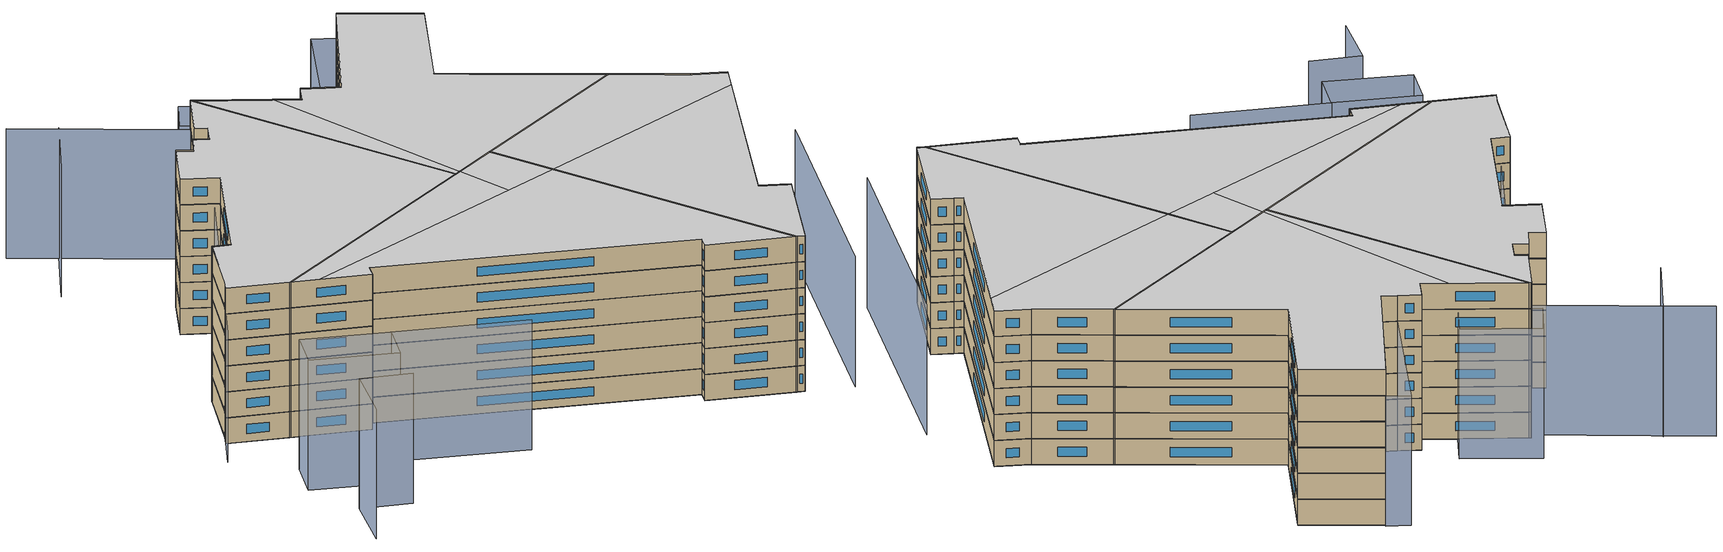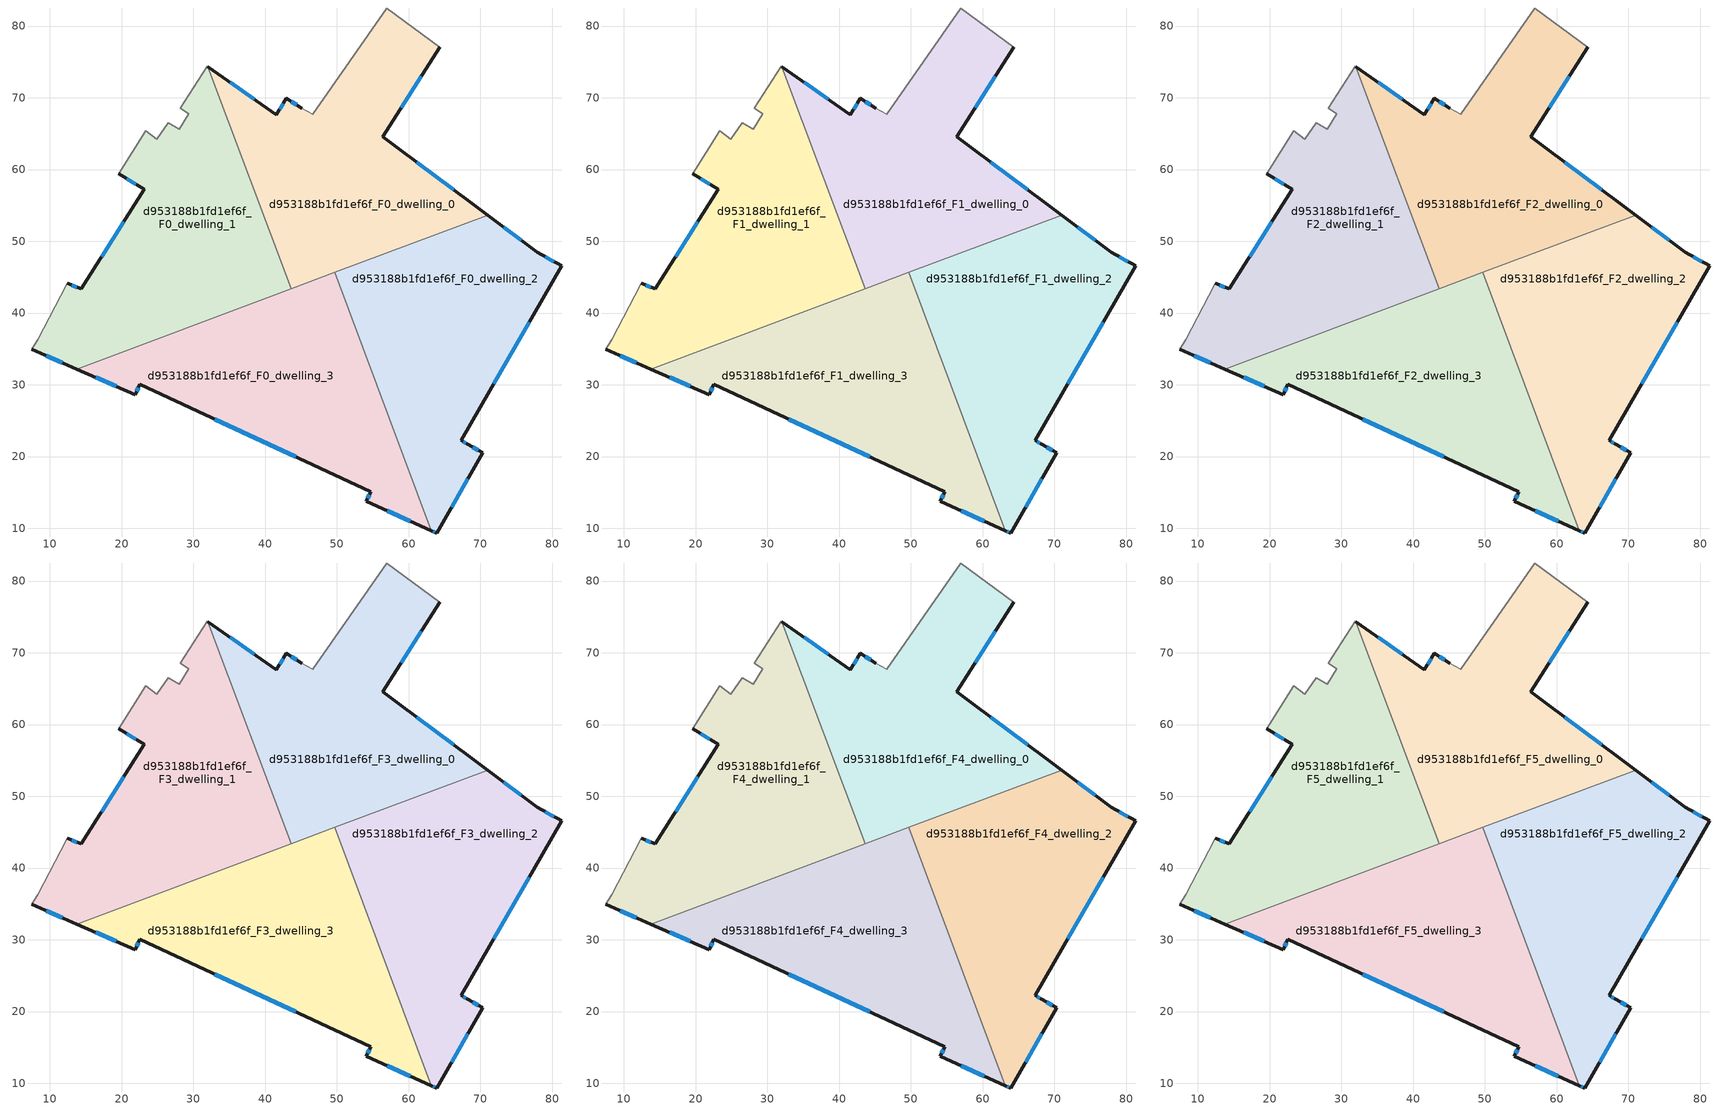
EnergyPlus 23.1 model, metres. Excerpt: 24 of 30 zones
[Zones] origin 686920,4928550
d953188b1fd1ef6f_F0_dwelling_0
 floor ground (EU_floor_Construction): 71.02,53.65 56.42,64.57 64.36,77.07 56.97,82.51 46.65,67.71 45.15,68.57 42.97,69.92 41.56,67.66 32.03,74.32 43.62,43.38 z0
 wall outside (EU_wall_Construction): 64.36,77.07 56.42,64.57 71.02,53.65 / 32.03,74.32 41.56,67.66 42.97,69.92 45.15,68.57 z0:3
 wall adiabatic (EU_wall_Construction): 45.15,68.57 46.65,67.71 56.97,82.51 64.36,77.07 z0:3
 wall to d953188b1fd1ef6f_F0_dwelling_1 (EU_wall_Construction): 43.62,43.38 32.03,74.32 z0:3
 wall to d953188b1fd1ef6f_F0_dwelling_2 (EU_wall_Construction): 71.02,53.65 49.69,45.66 z0:3
 wall to d953188b1fd1ef6f_F0_dwelling_3 (EU_wall_Construction): 49.69,45.66 43.62,43.38 z0:3
 window (EU_Window_Construction): 43.68,69.48 44.44,69.01 / 61.79,73.02 58.99,68.62 / 61.15,61.03 66.29,57.19 / 35.12,72.16 38.47,69.82 / 42.02,68.39 42.52,69.19 z0.97:2.03
d953188b1fd1ef6f_F0_dwelling_1
 floor ground (EU_floor_Construction): 43.62,43.38 32.03,74.32 31.95,74.38 28.15,68.56 29.36,67.75 28.02,65.6 26.54,66.54 24.92,64.25 23.39,65.38 19.61,59.39 23.16,57.23 14.41,43.36 12.44,44.16 12.37,44.04 8.32,36.27 7.47,34.96 13.76,32.2 z0
 wall outside (EU_wall_Construction): 13.76,32.2 7.47,34.96 / 12.44,44.16 14.41,43.36 23.16,57.23 19.61,59.39 z0:3
 wall adiabatic (EU_wall_Construction): 19.61,59.39 23.39,65.38 24.92,64.25 26.54,66.54 28.02,65.6 29.36,67.75 28.15,68.56 31.95,74.38 32.03,74.32 / 7.47,34.96 8.32,36.27 12.37,44.04 12.44,44.16 z0:3
 wall to d953188b1fd1ef6f_F0_dwelling_3 (EU_wall_Construction): 43.62,43.38 13.76,32.2 z0:3
 window (EU_Window_Construction): 11.72,33.09 9.51,34.06 / 13.07,43.9 13.77,43.62 / 17.24,47.86 20.32,52.73 / 22.01,57.93 20.76,58.69 z0.97:2.03
d953188b1fd1ef6f_F0_dwelling_2
 floor ground (EU_floor_Construction): 70.35,20.51 68.28,21.7 67.32,22.25 81.36,46.57 77.94,48.47 71.02,53.65 49.69,45.66 63.16,9.69 63.92,9.35 z0
 wall outside (EU_wall_Construction): 71.02,53.65 77.94,48.47 81.36,46.57 67.32,22.25 68.28,21.7 70.35,20.51 63.92,9.35 63.16,9.69 z0:3
 wall to d953188b1fd1ef6f_F0_dwelling_3 (EU_wall_Construction): 63.16,9.69 49.69,45.66 z0:3
 window (EU_Window_Construction): 67.63,22.07 67.97,21.88 / 68.95,21.31 69.68,20.9 / 68.27,16.89 66.01,12.97 / 63.68,9.46 63.41,9.58 / 73.26,51.97 75.7,50.15 / 79.05,47.85 80.26,47.18 / 76.81,38.69 71.88,30.13 z0.97:2.03
d953188b1fd1ef6f_F0_dwelling_3
 floor ground (EU_floor_Construction): 63.16,9.69 49.69,45.66 13.76,32.2 21.9,28.62 22.54,30.06 54.72,15.12 54.08,13.75 z0
 wall outside (EU_wall_Construction): 63.16,9.69 54.08,13.75 54.72,15.12 22.54,30.06 21.9,28.62 13.76,32.2 z0:3
 window (EU_Window_Construction): 44.29,19.96 32.97,25.22 / 22.33,29.59 22.1,29.09 / 19.26,29.78 16.39,31.04 / 60.22,11.01 57.03,12.43 / 54.29,14.19 54.52,14.68 z0.97:2.03
d953188b1fd1ef6f_F1_dwelling_0
 floor to d953188b1fd1ef6f_F0_dwelling_0 (EU_floor_Construction): 71.02,53.65 56.42,64.57 64.36,77.07 56.97,82.51 46.65,67.71 45.15,68.57 42.97,69.92 41.56,67.66 32.03,74.32 43.62,43.38 z3
 wall outside (EU_wall_Construction): 64.36,77.07 56.42,64.57 71.02,53.65 / 32.03,74.32 41.56,67.66 42.97,69.92 45.15,68.57 z3:6
 wall adiabatic (EU_wall_Construction): 45.15,68.57 46.65,67.71 56.97,82.51 64.36,77.07 z3:6
 wall to d953188b1fd1ef6f_F1_dwelling_1 (EU_wall_Construction): 43.62,43.38 32.03,74.32 z3:6
 wall to d953188b1fd1ef6f_F1_dwelling_2 (EU_wall_Construction): 71.02,53.65 49.69,45.66 z3:6
 wall to d953188b1fd1ef6f_F1_dwelling_3 (EU_wall_Construction): 49.69,45.66 43.62,43.38 z3:6
 window (EU_Window_Construction): 43.68,69.48 44.44,69.01 / 61.79,73.02 58.99,68.62 / 61.15,61.03 66.29,57.19 / 35.12,72.16 38.47,69.82 / 42.02,68.39 42.52,69.19 z3.97:5.03
d953188b1fd1ef6f_F1_dwelling_1
 floor to d953188b1fd1ef6f_F0_dwelling_1 (EU_floor_Construction): 43.62,43.38 32.03,74.32 31.95,74.38 28.15,68.56 29.36,67.75 28.02,65.6 26.54,66.54 24.92,64.25 23.39,65.38 19.61,59.39 23.16,57.23 14.41,43.36 12.44,44.16 12.37,44.04 8.32,36.27 7.47,34.96 13.76,32.2 z3
 wall outside (EU_wall_Construction): 13.76,32.2 7.47,34.96 / 12.44,44.16 14.41,43.36 23.16,57.23 19.61,59.39 z3:6
 wall adiabatic (EU_wall_Construction): 19.61,59.39 23.39,65.38 24.92,64.25 26.54,66.54 28.02,65.6 29.36,67.75 28.15,68.56 31.95,74.38 32.03,74.32 / 7.47,34.96 8.32,36.27 12.37,44.04 12.44,44.16 z3:6
 wall to d953188b1fd1ef6f_F1_dwelling_3 (EU_wall_Construction): 43.62,43.38 13.76,32.2 z3:6
 window (EU_Window_Construction): 11.72,33.09 9.51,34.06 / 13.07,43.9 13.77,43.62 / 17.24,47.86 20.32,52.73 / 22.01,57.93 20.76,58.69 z3.97:5.03
d953188b1fd1ef6f_F1_dwelling_2
 floor to d953188b1fd1ef6f_F0_dwelling_2 (EU_floor_Construction): 70.35,20.51 68.28,21.7 67.32,22.25 81.36,46.57 77.94,48.47 71.02,53.65 49.69,45.66 63.16,9.69 63.92,9.35 z3
 wall outside (EU_wall_Construction): 71.02,53.65 77.94,48.47 81.36,46.57 67.32,22.25 68.28,21.7 70.35,20.51 63.92,9.35 63.16,9.69 z3:6
 wall to d953188b1fd1ef6f_F1_dwelling_3 (EU_wall_Construction): 63.16,9.69 49.69,45.66 z3:6
 window (EU_Window_Construction): 67.63,22.07 67.97,21.88 / 68.95,21.31 69.68,20.9 / 68.27,16.89 66.01,12.97 / 63.68,9.46 63.41,9.58 / 73.26,51.97 75.7,50.15 / 79.05,47.85 80.26,47.18 / 76.81,38.69 71.88,30.13 z3.97:5.03
d953188b1fd1ef6f_F1_dwelling_3
 floor to d953188b1fd1ef6f_F0_dwelling_3 (EU_floor_Construction): 63.16,9.69 49.69,45.66 13.76,32.2 21.9,28.62 22.54,30.06 54.72,15.12 54.08,13.75 z3
 wall outside (EU_wall_Construction): 63.16,9.69 54.08,13.75 54.72,15.12 22.54,30.06 21.9,28.62 13.76,32.2 z3:6
 window (EU_Window_Construction): 44.29,19.96 32.97,25.22 / 22.33,29.59 22.1,29.09 / 19.26,29.78 16.39,31.04 / 60.22,11.01 57.03,12.43 / 54.29,14.19 54.52,14.68 z3.97:5.03
d953188b1fd1ef6f_F2_dwelling_0
 floor to d953188b1fd1ef6f_F1_dwelling_0 (EU_floor_Construction): 71.02,53.65 56.42,64.57 64.36,77.07 56.97,82.51 46.65,67.71 45.15,68.57 42.97,69.92 41.56,67.66 32.03,74.32 43.62,43.38 z6
 wall outside (EU_wall_Construction): 64.36,77.07 56.42,64.57 71.02,53.65 / 32.03,74.32 41.56,67.66 42.97,69.92 45.15,68.57 z6:9
 wall adiabatic (EU_wall_Construction): 45.15,68.57 46.65,67.71 56.97,82.51 64.36,77.07 z6:9
 wall to d953188b1fd1ef6f_F2_dwelling_1 (EU_wall_Construction): 43.62,43.38 32.03,74.32 z6:9
 wall to d953188b1fd1ef6f_F2_dwelling_2 (EU_wall_Construction): 71.02,53.65 49.69,45.66 z6:9
 wall to d953188b1fd1ef6f_F2_dwelling_3 (EU_wall_Construction): 49.69,45.66 43.62,43.38 z6:9
 window (EU_Window_Construction): 43.68,69.48 44.44,69.01 / 61.79,73.02 58.99,68.62 / 61.15,61.03 66.29,57.19 / 35.12,72.16 38.47,69.82 / 42.02,68.39 42.52,69.19 z6.97:8.03
d953188b1fd1ef6f_F2_dwelling_1
 floor to d953188b1fd1ef6f_F1_dwelling_1 (EU_floor_Construction): 43.62,43.38 32.03,74.32 31.95,74.38 28.15,68.56 29.36,67.75 28.02,65.6 26.54,66.54 24.92,64.25 23.39,65.38 19.61,59.39 23.16,57.23 14.41,43.36 12.44,44.16 12.37,44.04 8.32,36.27 7.47,34.96 13.76,32.2 z6
 wall outside (EU_wall_Construction): 13.76,32.2 7.47,34.96 / 12.44,44.16 14.41,43.36 23.16,57.23 19.61,59.39 z6:9
 wall adiabatic (EU_wall_Construction): 19.61,59.39 23.39,65.38 24.92,64.25 26.54,66.54 28.02,65.6 29.36,67.75 28.15,68.56 31.95,74.38 32.03,74.32 / 7.47,34.96 8.32,36.27 12.37,44.04 12.44,44.16 z6:9
 wall to d953188b1fd1ef6f_F2_dwelling_3 (EU_wall_Construction): 43.62,43.38 13.76,32.2 z6:9
 window (EU_Window_Construction): 11.72,33.09 9.51,34.06 / 13.07,43.9 13.77,43.62 / 17.24,47.86 20.32,52.73 / 22.01,57.93 20.76,58.69 z6.97:8.03
d953188b1fd1ef6f_F2_dwelling_2
 floor to d953188b1fd1ef6f_F1_dwelling_2 (EU_floor_Construction): 70.35,20.51 68.28,21.7 67.32,22.25 81.36,46.57 77.94,48.47 71.02,53.65 49.69,45.66 63.16,9.69 63.92,9.35 z6
 wall outside (EU_wall_Construction): 71.02,53.65 77.94,48.47 81.36,46.57 67.32,22.25 68.28,21.7 70.35,20.51 63.92,9.35 63.16,9.69 z6:9
 wall to d953188b1fd1ef6f_F2_dwelling_3 (EU_wall_Construction): 63.16,9.69 49.69,45.66 z6:9
 window (EU_Window_Construction): 67.63,22.07 67.97,21.88 / 68.95,21.31 69.68,20.9 / 68.27,16.89 66.01,12.97 / 63.68,9.46 63.41,9.58 / 73.26,51.97 75.7,50.15 / 79.05,47.85 80.26,47.18 / 76.81,38.69 71.88,30.13 z6.97:8.03
d953188b1fd1ef6f_F2_dwelling_3
 floor to d953188b1fd1ef6f_F1_dwelling_3 (EU_floor_Construction): 63.16,9.69 49.69,45.66 13.76,32.2 21.9,28.62 22.54,30.06 54.72,15.12 54.08,13.75 z6
 wall outside (EU_wall_Construction): 63.16,9.69 54.08,13.75 54.72,15.12 22.54,30.06 21.9,28.62 13.76,32.2 z6:9
 window (EU_Window_Construction): 44.29,19.96 32.97,25.22 / 22.33,29.59 22.1,29.09 / 19.26,29.78 16.39,31.04 / 60.22,11.01 57.03,12.43 / 54.29,14.19 54.52,14.68 z6.97:8.03
d953188b1fd1ef6f_F3_dwelling_0
 floor to d953188b1fd1ef6f_F2_dwelling_0 (EU_floor_Construction): 71.02,53.65 56.42,64.57 64.36,77.07 56.97,82.51 46.65,67.71 45.15,68.57 42.97,69.92 41.56,67.66 32.03,74.32 43.62,43.38 z9
 wall outside (EU_wall_Construction): 64.36,77.07 56.42,64.57 71.02,53.65 / 32.03,74.32 41.56,67.66 42.97,69.92 45.15,68.57 z9:12
 wall adiabatic (EU_wall_Construction): 45.15,68.57 46.65,67.71 56.97,82.51 64.36,77.07 z9:12
 wall to d953188b1fd1ef6f_F3_dwelling_1 (EU_wall_Construction): 43.62,43.38 32.03,74.32 z9:12
 wall to d953188b1fd1ef6f_F3_dwelling_2 (EU_wall_Construction): 71.02,53.65 49.69,45.66 z9:12
 wall to d953188b1fd1ef6f_F3_dwelling_3 (EU_wall_Construction): 49.69,45.66 43.62,43.38 z9:12
 window (EU_Window_Construction): 43.68,69.48 44.44,69.01 / 61.79,73.02 58.99,68.62 / 61.15,61.03 66.29,57.19 / 35.12,72.16 38.47,69.82 / 42.02,68.39 42.52,69.19 z9.97:11.03
d953188b1fd1ef6f_F3_dwelling_1
 floor to d953188b1fd1ef6f_F2_dwelling_1 (EU_floor_Construction): 43.62,43.38 32.03,74.32 31.95,74.38 28.15,68.56 29.36,67.75 28.02,65.6 26.54,66.54 24.92,64.25 23.39,65.38 19.61,59.39 23.16,57.23 14.41,43.36 12.44,44.16 12.37,44.04 8.32,36.27 7.47,34.96 13.76,32.2 z9
 wall outside (EU_wall_Construction): 13.76,32.2 7.47,34.96 / 12.44,44.16 14.41,43.36 23.16,57.23 19.61,59.39 z9:12
 wall adiabatic (EU_wall_Construction): 19.61,59.39 23.39,65.38 24.92,64.25 26.54,66.54 28.02,65.6 29.36,67.75 28.15,68.56 31.95,74.38 32.03,74.32 / 7.47,34.96 8.32,36.27 12.37,44.04 12.44,44.16 z9:12
 wall to d953188b1fd1ef6f_F3_dwelling_3 (EU_wall_Construction): 43.62,43.38 13.76,32.2 z9:12
 window (EU_Window_Construction): 11.72,33.09 9.51,34.06 / 13.07,43.9 13.77,43.62 / 17.24,47.86 20.32,52.73 / 22.01,57.93 20.76,58.69 z9.97:11.03
d953188b1fd1ef6f_F3_dwelling_2
 floor to d953188b1fd1ef6f_F2_dwelling_2 (EU_floor_Construction): 70.35,20.51 68.28,21.7 67.32,22.25 81.36,46.57 77.94,48.47 71.02,53.65 49.69,45.66 63.16,9.69 63.92,9.35 z9
 wall outside (EU_wall_Construction): 71.02,53.65 77.94,48.47 81.36,46.57 67.32,22.25 68.28,21.7 70.35,20.51 63.92,9.35 63.16,9.69 z9:12
 wall to d953188b1fd1ef6f_F3_dwelling_3 (EU_wall_Construction): 63.16,9.69 49.69,45.66 z9:12
 window (EU_Window_Construction): 67.63,22.07 67.97,21.88 / 68.95,21.31 69.68,20.9 / 68.27,16.89 66.01,12.97 / 63.68,9.46 63.41,9.58 / 73.26,51.97 75.7,50.15 / 79.05,47.85 80.26,47.18 / 76.81,38.69 71.88,30.13 z9.97:11.03
d953188b1fd1ef6f_F3_dwelling_3
 floor to d953188b1fd1ef6f_F2_dwelling_3 (EU_floor_Construction): 63.16,9.69 49.69,45.66 13.76,32.2 21.9,28.62 22.54,30.06 54.72,15.12 54.08,13.75 z9
 wall outside (EU_wall_Construction): 63.16,9.69 54.08,13.75 54.72,15.12 22.54,30.06 21.9,28.62 13.76,32.2 z9:12
 window (EU_Window_Construction): 44.29,19.96 32.97,25.22 / 22.33,29.59 22.1,29.09 / 19.26,29.78 16.39,31.04 / 60.22,11.01 57.03,12.43 / 54.29,14.19 54.52,14.68 z9.97:11.03
d953188b1fd1ef6f_F4_dwelling_0
 floor to d953188b1fd1ef6f_F3_dwelling_0 (EU_floor_Construction): 71.02,53.65 56.42,64.57 64.36,77.07 56.97,82.51 46.65,67.71 45.15,68.57 42.97,69.92 41.56,67.66 32.03,74.32 43.62,43.38 z12
 wall outside (EU_wall_Construction): 64.36,77.07 56.42,64.57 71.02,53.65 / 32.03,74.32 41.56,67.66 42.97,69.92 45.15,68.57 z12:15
 wall adiabatic (EU_wall_Construction): 45.15,68.57 46.65,67.71 56.97,82.51 64.36,77.07 z12:15
 wall to d953188b1fd1ef6f_F4_dwelling_1 (EU_wall_Construction): 43.62,43.38 32.03,74.32 z12:15
 wall to d953188b1fd1ef6f_F4_dwelling_2 (EU_wall_Construction): 71.02,53.65 49.69,45.66 z12:15
 wall to d953188b1fd1ef6f_F4_dwelling_3 (EU_wall_Construction): 49.69,45.66 43.62,43.38 z12:15
 window (EU_Window_Construction): 43.68,69.48 44.44,69.01 / 61.79,73.02 58.99,68.62 / 61.15,61.03 66.29,57.19 / 35.12,72.16 38.47,69.82 / 42.02,68.39 42.52,69.19 z12.97:14.03
d953188b1fd1ef6f_F4_dwelling_1
 floor to d953188b1fd1ef6f_F3_dwelling_1 (EU_floor_Construction): 43.62,43.38 32.03,74.32 31.95,74.38 28.15,68.56 29.36,67.75 28.02,65.6 26.54,66.54 24.92,64.25 23.39,65.38 19.61,59.39 23.16,57.23 14.41,43.36 12.44,44.16 12.37,44.04 8.32,36.27 7.47,34.96 13.76,32.2 z12
 wall outside (EU_wall_Construction): 13.76,32.2 7.47,34.96 / 12.44,44.16 14.41,43.36 23.16,57.23 19.61,59.39 z12:15
 wall adiabatic (EU_wall_Construction): 19.61,59.39 23.39,65.38 24.92,64.25 26.54,66.54 28.02,65.6 29.36,67.75 28.15,68.56 31.95,74.38 32.03,74.32 / 7.47,34.96 8.32,36.27 12.37,44.04 12.44,44.16 z12:15
 wall to d953188b1fd1ef6f_F4_dwelling_3 (EU_wall_Construction): 43.62,43.38 13.76,32.2 z12:15
 window (EU_Window_Construction): 11.72,33.09 9.51,34.06 / 13.07,43.9 13.77,43.62 / 17.24,47.86 20.32,52.73 / 22.01,57.93 20.76,58.69 z12.97:14.03
d953188b1fd1ef6f_F4_dwelling_2
 floor to d953188b1fd1ef6f_F3_dwelling_2 (EU_floor_Construction): 70.35,20.51 68.28,21.7 67.32,22.25 81.36,46.57 77.94,48.47 71.02,53.65 49.69,45.66 63.16,9.69 63.92,9.35 z12
 wall outside (EU_wall_Construction): 71.02,53.65 77.94,48.47 81.36,46.57 67.32,22.25 68.28,21.7 70.35,20.51 63.92,9.35 63.16,9.69 z12:15
 wall to d953188b1fd1ef6f_F4_dwelling_3 (EU_wall_Construction): 63.16,9.69 49.69,45.66 z12:15
 window (EU_Window_Construction): 67.63,22.07 67.97,21.88 / 68.95,21.31 69.68,20.9 / 68.27,16.89 66.01,12.97 / 63.68,9.46 63.41,9.58 / 73.26,51.97 75.7,50.15 / 79.05,47.85 80.26,47.18 / 76.81,38.69 71.88,30.13 z12.97:14.03
d953188b1fd1ef6f_F4_dwelling_3
 floor to d953188b1fd1ef6f_F3_dwelling_3 (EU_floor_Construction): 63.16,9.69 49.69,45.66 13.76,32.2 21.9,28.62 22.54,30.06 54.72,15.12 54.08,13.75 z12
 wall outside (EU_wall_Construction): 63.16,9.69 54.08,13.75 54.72,15.12 22.54,30.06 21.9,28.62 13.76,32.2 z12:15
 window (EU_Window_Construction): 44.29,19.96 32.97,25.22 / 22.33,29.59 22.1,29.09 / 19.26,29.78 16.39,31.04 / 60.22,11.01 57.03,12.43 / 54.29,14.19 54.52,14.68 z12.97:14.03
d953188b1fd1ef6f_F5_dwelling_0
 floor to d953188b1fd1ef6f_F4_dwelling_0 (EU_floor_Construction): 71.02,53.65 56.42,64.57 64.36,77.07 56.97,82.51 46.65,67.71 45.15,68.57 42.97,69.92 41.56,67.66 32.03,74.32 43.62,43.38 z15
 wall outside (EU_wall_Construction): 64.36,77.07 56.42,64.57 71.02,53.65 / 32.03,74.32 41.56,67.66 42.97,69.92 45.15,68.57 z15:18
 wall adiabatic (EU_wall_Construction): 45.15,68.57 46.65,67.71 56.97,82.51 64.36,77.07 z15:18
 wall to d953188b1fd1ef6f_F5_dwelling_1 (EU_wall_Construction): 43.62,43.38 32.03,74.32 z15:18
 wall to d953188b1fd1ef6f_F5_dwelling_2 (EU_wall_Construction): 71.02,53.65 49.69,45.66 z15:18
 wall to d953188b1fd1ef6f_F5_dwelling_3 (EU_wall_Construction): 49.69,45.66 43.62,43.38 z15:18
 window (EU_Window_Construction): 43.68,69.48 44.44,69.01 / 61.79,73.02 58.99,68.62 / 61.15,61.03 66.29,57.19 / 35.12,72.16 38.47,69.82 / 42.02,68.39 42.52,69.19 z15.97:17.03
 ceiling to d953188b1fd1ef6f_F6_dwelling_0 (EU_floor_Construction): 64.36,77.07 56.42,64.57 71.02,53.65 44.24,43.62 38.96,69.48 41.56,67.66 42.97,69.92 45.15,68.57 46.65,67.71 56.97,82.51 z18
 ceiling to d953188b1fd1ef6f_F6_dwelling_1 (EU_floor_Construction): 38.96,69.48 44.24,43.62 43.62,43.38 32.03,74.32 z18
d953188b1fd1ef6f_F5_dwelling_1
 floor to d953188b1fd1ef6f_F4_dwelling_1 (EU_floor_Construction): 43.62,43.38 32.03,74.32 31.95,74.38 28.15,68.56 29.36,67.75 28.02,65.6 26.54,66.54 24.92,64.25 23.39,65.38 19.61,59.39 23.16,57.23 14.41,43.36 12.44,44.16 12.37,44.04 8.32,36.27 7.47,34.96 13.76,32.2 z15
 wall outside (EU_wall_Construction): 13.76,32.2 7.47,34.96 / 12.44,44.16 14.41,43.36 23.16,57.23 19.61,59.39 z15:18
 wall adiabatic (EU_wall_Construction): 19.61,59.39 23.39,65.38 24.92,64.25 26.54,66.54 28.02,65.6 29.36,67.75 28.15,68.56 31.95,74.38 32.03,74.32 / 7.47,34.96 8.32,36.27 12.37,44.04 12.44,44.16 z15:18
 wall to d953188b1fd1ef6f_F5_dwelling_3 (EU_wall_Construction): 43.62,43.38 13.76,32.2 z15:18
 window (EU_Window_Construction): 11.72,33.09 9.51,34.06 / 13.07,43.9 13.77,43.62 / 17.24,47.86 20.32,52.73 / 22.01,57.93 20.76,58.69 z15.97:17.03
 ceiling to d953188b1fd1ef6f_F6_dwelling_1 (EU_floor_Construction): 32.03,74.32 43.62,43.38 13.76,32.2 7.47,34.96 8.32,36.27 12.44,44.16 12.6,44.09 14.41,43.36 23.16,57.23 19.61,59.39 23.39,65.38 24.92,64.25 26.54,66.54 28.02,65.6 29.36,67.75 28.15,68.56 31.95,74.38 z18
d953188b1fd1ef6f_F5_dwelling_2
 floor to d953188b1fd1ef6f_F4_dwelling_2 (EU_floor_Construction): 70.35,20.51 68.28,21.7 67.32,22.25 81.36,46.57 77.94,48.47 71.02,53.65 49.69,45.66 63.16,9.69 63.92,9.35 z15
 wall outside (EU_wall_Construction): 71.02,53.65 77.94,48.47 81.36,46.57 67.32,22.25 68.28,21.7 70.35,20.51 63.92,9.35 63.16,9.69 z15:18
 wall to d953188b1fd1ef6f_F5_dwelling_3 (EU_wall_Construction): 63.16,9.69 49.69,45.66 z15:18
 window (EU_Window_Construction): 67.63,22.07 67.97,21.88 / 68.95,21.31 69.68,20.9 / 68.27,16.89 66.01,12.97 / 63.68,9.46 63.41,9.58 / 73.26,51.97 75.7,50.15 / 79.05,47.85 80.26,47.18 / 76.81,38.69 71.88,30.13 z15.97:17.03
 ceiling to d953188b1fd1ef6f_F6_dwelling_2 (EU_floor_Construction): 79.75,43.77 67.32,22.25 68.28,21.7 70.35,20.51 63.92,9.35 63.16,9.69 52.48,38.21 z18
 ceiling to d953188b1fd1ef6f_F6_dwelling_0 (EU_floor_Construction): 77.94,48.47 81.36,46.57 79.75,43.77 52.48,38.21 49.69,45.66 71.02,53.65 z18
d953188b1fd1ef6f_F5_dwelling_3
 floor to d953188b1fd1ef6f_F4_dwelling_3 (EU_floor_Construction): 63.16,9.69 49.69,45.66 13.76,32.2 21.9,28.62 22.54,30.06 54.72,15.12 54.08,13.75 z15
 wall outside (EU_wall_Construction): 63.16,9.69 54.08,13.75 54.72,15.12 22.54,30.06 21.9,28.62 13.76,32.2 z15:18
 window (EU_Window_Construction): 44.29,19.96 32.97,25.22 / 22.33,29.59 22.1,29.09 / 19.26,29.78 16.39,31.04 / 60.22,11.01 57.03,12.43 / 54.29,14.19 54.52,14.68 z15.97:17.03
 ceiling to d953188b1fd1ef6f_F6_dwelling_2 (EU_floor_Construction): 52.48,38.21 63.16,9.69 54.08,13.75 54.72,15.12 22.54,30.06 21.9,28.62 16.7,30.9 z18
 ceiling to d953188b1fd1ef6f_F6_dwelling_1 (EU_floor_Construction): 44.24,43.62 45.63,36.81 16.7,30.9 13.76,32.2 z18
 ceiling to d953188b1fd1ef6f_F6_dwelling_0 (EU_floor_Construction): 49.69,45.66 52.48,38.21 45.63,36.81 44.24,43.62 z18
shading: 68.82,7.2 82.34,36.04 / 6.29,6.85 9.26,13.86 / 9.26,13.86 14.59,11.59 / 18.69,21.2 32.41,14.84 / 33.45,73.7 4.98,31.25 / 20.68,82.26 15.13,74.34 / 32.29,73.06 16.11,85.39 / 18.75,21.1 16.5,16.45 / 16.5,16.45 7.69,20.72 / 7.69,20.72 9.94,25.37 / 9.94,25.37 18.75,21.1 / 38.28,69.95 31.01,75.03 / 31.01,75.03 33.81,79.03 / 33.81,79.03 41.08,73.95 / 41.08,73.95 38.28,69.95 / 45.14,68.57 54.82,84.09 / 54.82,84.09 57.07,82.69 / 57.07,82.69 47.39,67.17 / 47.39,67.17 45.14,68.57 z0:15
[Building]
EU S2 Campaign: North Axis=0; Terrain=City; Solar Distribution=FullExterior
[Site:Location]
Bologna: Latitude=44.5; Longitude=11.25; Time Zone=1; Elevation=37
[SizingPeriod:WeatherFileDays]
AnnualSizingPeriod: Begin Month=1; Begin Day of Month=1; End Month=12; End Day of Month=31; Day of Week for Start Day=Monday; Use Weather File Daylight Saving Period=No; Use Weather File Rain and Snow Indicators=No
[MATERIAL]
EU_InternalMass_Material: Roughness=MediumRough; Thickness=0.1; Conductivity=1; Density=1800; Specific Heat=900; Thermal Absorptance=0.9; Solar Absorptance=0.7; Visible Absorptance=0.7
[MATERIAL:NOMASS] Roughness=MediumRough; Thermal Absorptance=0.9; Solar Absorptance=0.7; Visible Absorptance=0.7
Name | Thermal Resistance
EU_wall_NoMass | 0.779417
EU_floor_NoMass | 0.588222
[WINDOWMATERIAL:SIMPLEGLAZINGSYSTEM]
EU_Window_SimpleGlazing: UFactor=5.16242; Solar Heat Gain Coefficient=0.85; Visible Transmittance=0.85
[CONSTRUCTION]
EU_wall_Construction: EU_wall_NoMass
EU_floor_Construction: EU_floor_NoMass
EU_InternalMass_Construction: EU_InternalMass_Material
EU_Window_Construction: EU_Window_SimpleGlazing
[ZONE] Type=1; Multiplier=1; Ceiling Height=autocalculate; Floor Area=autocalculate; Part of Total Floor Area=Yes
Name | Volume
d953188b1fd1ef6f_F0_dwelling_0; d953188b1fd1ef6f_F1_dwelling_0; d953188b1fd1ef6f_F2_dwelling_0; d953188b1fd1ef6f_F3_dwelling_0; d953188b1fd1ef6f_F4_dwelling_0; d953188b1fd1ef6f_F5_dwelling_0; d953188b1fd1ef6f_F0_dwelling_3; d953188b1fd1ef6f_F1_dwelling_3; d953188b1fd1ef6f_F2_dwelling_3; d953188b1fd1ef6f_F3_dwelling_3; d953188b1fd1ef6f_F4_dwelling_3; d953188b1fd1ef6f_F5_dwelling_3 | 2042.7
d953188b1fd1ef6f_F0_dwelling_1; d953188b1fd1ef6f_F1_dwelling_1; d953188b1fd1ef6f_F2_dwelling_1; d953188b1fd1ef6f_F3_dwelling_1; d953188b1fd1ef6f_F4_dwelling_1; d953188b1fd1ef6f_F5_dwelling_1 | 2042.67
d953188b1fd1ef6f_F0_dwelling_2; d953188b1fd1ef6f_F1_dwelling_2; d953188b1fd1ef6f_F2_dwelling_2; d953188b1fd1ef6f_F3_dwelling_2; d953188b1fd1ef6f_F4_dwelling_2; d953188b1fd1ef6f_F5_dwelling_2 | 2042.63
[INTERNALMASS] Construction=EU_InternalMass_Construction
Name | Zone or ZoneList | Surface Area
d953188b1fd1ef6f_F0_dwelling_0_EU_InternalMass | d953188b1fd1ef6f_F0_dwelling_0 | 680.903
d953188b1fd1ef6f_F0_dwelling_1_EU_InternalMass | d953188b1fd1ef6f_F0_dwelling_1 | 680.887
d953188b1fd1ef6f_F0_dwelling_2_EU_InternalMass | d953188b1fd1ef6f_F0_dwelling_2 | 680.88
d953188b1fd1ef6f_F0_dwelling_3_EU_InternalMass | d953188b1fd1ef6f_F0_dwelling_3 | 680.907
d953188b1fd1ef6f_F1_dwelling_0_EU_InternalMass | d953188b1fd1ef6f_F1_dwelling_0 | 680.903
d953188b1fd1ef6f_F1_dwelling_1_EU_InternalMass | d953188b1fd1ef6f_F1_dwelling_1 | 680.887
d953188b1fd1ef6f_F1_dwelling_2_EU_InternalMass | d953188b1fd1ef6f_F1_dwelling_2 | 680.88
d953188b1fd1ef6f_F1_dwelling_3_EU_InternalMass | d953188b1fd1ef6f_F1_dwelling_3 | 680.907
d953188b1fd1ef6f_F2_dwelling_0_EU_InternalMass | d953188b1fd1ef6f_F2_dwelling_0 | 680.903
d953188b1fd1ef6f_F2_dwelling_1_EU_InternalMass | d953188b1fd1ef6f_F2_dwelling_1 | 680.887
d953188b1fd1ef6f_F2_dwelling_2_EU_InternalMass | d953188b1fd1ef6f_F2_dwelling_2 | 680.88
d953188b1fd1ef6f_F2_dwelling_3_EU_InternalMass | d953188b1fd1ef6f_F2_dwelling_3 | 680.907
d953188b1fd1ef6f_F3_dwelling_0_EU_InternalMass | d953188b1fd1ef6f_F3_dwelling_0 | 680.903
d953188b1fd1ef6f_F3_dwelling_1_EU_InternalMass | d953188b1fd1ef6f_F3_dwelling_1 | 680.887
d953188b1fd1ef6f_F3_dwelling_2_EU_InternalMass | d953188b1fd1ef6f_F3_dwelling_2 | 680.88
d953188b1fd1ef6f_F3_dwelling_3_EU_InternalMass | d953188b1fd1ef6f_F3_dwelling_3 | 680.907
d953188b1fd1ef6f_F4_dwelling_0_EU_InternalMass | d953188b1fd1ef6f_F4_dwelling_0 | 680.903
d953188b1fd1ef6f_F4_dwelling_1_EU_InternalMass | d953188b1fd1ef6f_F4_dwelling_1 | 680.887
d953188b1fd1ef6f_F4_dwelling_2_EU_InternalMass | d953188b1fd1ef6f_F4_dwelling_2 | 680.88
d953188b1fd1ef6f_F4_dwelling_3_EU_InternalMass | d953188b1fd1ef6f_F4_dwelling_3 | 680.907
d953188b1fd1ef6f_F5_dwelling_0_EU_InternalMass | d953188b1fd1ef6f_F5_dwelling_0 | 680.903
d953188b1fd1ef6f_F5_dwelling_1_EU_InternalMass | d953188b1fd1ef6f_F5_dwelling_1 | 680.887
d953188b1fd1ef6f_F5_dwelling_2_EU_InternalMass | d953188b1fd1ef6f_F5_dwelling_2 | 680.88
d953188b1fd1ef6f_F5_dwelling_3_EU_InternalMass | d953188b1fd1ef6f_F5_dwelling_3 | 680.907
[OTHEREQUIPMENT] Fuel Type=Electricity; Design Level Calculation Method=Watts/Area; Power per Zone Floor Area=1; Fraction Latent=0; Fraction Radiant=0; Fraction Lost=0; Carbon Dioxide Generation Rate=0; EndUse Subcategory=EU_Step8_InternalGains
Name | Zone or ZoneList or Space or SpaceList | Schedule
EU_Step8_InternalGain_d953188b1fd1ef6f_F0_dwelling_0_f000 | d953188b1fd1ef6f_F0_dwelling_0 | EU_Step8_GainSchedule_d953188b1fd1ef6f_F0_dwelling_0_f000
EU_Step8_InternalGain_d953188b1fd1ef6f_F0_dwelling_1_f000 | d953188b1fd1ef6f_F0_dwelling_1 | EU_Step8_GainSchedule_d953188b1fd1ef6f_F0_dwelling_1_f000
EU_Step8_InternalGain_d953188b1fd1ef6f_F0_dwelling_2_f000 | d953188b1fd1ef6f_F0_dwelling_2 | EU_Step8_GainSchedule_d953188b1fd1ef6f_F0_dwelling_2_f000
EU_Step8_InternalGain_d953188b1fd1ef6f_F0_dwelling_3_f000 | d953188b1fd1ef6f_F0_dwelling_3 | EU_Step8_GainSchedule_d953188b1fd1ef6f_F0_dwelling_3_f000
EU_Step8_InternalGain_d953188b1fd1ef6f_F1_dwelling_0_f000 | d953188b1fd1ef6f_F1_dwelling_0 | EU_Step8_GainSchedule_d953188b1fd1ef6f_F1_dwelling_0_f000
EU_Step8_InternalGain_d953188b1fd1ef6f_F1_dwelling_1_f000 | d953188b1fd1ef6f_F1_dwelling_1 | EU_Step8_GainSchedule_d953188b1fd1ef6f_F1_dwelling_1_f000
EU_Step8_InternalGain_d953188b1fd1ef6f_F1_dwelling_2_f000 | d953188b1fd1ef6f_F1_dwelling_2 | EU_Step8_GainSchedule_d953188b1fd1ef6f_F1_dwelling_2_f000
EU_Step8_InternalGain_d953188b1fd1ef6f_F1_dwelling_3_f000 | d953188b1fd1ef6f_F1_dwelling_3 | EU_Step8_GainSchedule_d953188b1fd1ef6f_F1_dwelling_3_f000
EU_Step8_InternalGain_d953188b1fd1ef6f_F2_dwelling_0_f000 | d953188b1fd1ef6f_F2_dwelling_0 | EU_Step8_GainSchedule_d953188b1fd1ef6f_F2_dwelling_0_f000
EU_Step8_InternalGain_d953188b1fd1ef6f_F2_dwelling_1_f000 | d953188b1fd1ef6f_F2_dwelling_1 | EU_Step8_GainSchedule_d953188b1fd1ef6f_F2_dwelling_1_f000
EU_Step8_InternalGain_d953188b1fd1ef6f_F2_dwelling_2_f000 | d953188b1fd1ef6f_F2_dwelling_2 | EU_Step8_GainSchedule_d953188b1fd1ef6f_F2_dwelling_2_f000
EU_Step8_InternalGain_d953188b1fd1ef6f_F2_dwelling_3_f000 | d953188b1fd1ef6f_F2_dwelling_3 | EU_Step8_GainSchedule_d953188b1fd1ef6f_F2_dwelling_3_f000
EU_Step8_InternalGain_d953188b1fd1ef6f_F3_dwelling_0_f000 | d953188b1fd1ef6f_F3_dwelling_0 | EU_Step8_GainSchedule_d953188b1fd1ef6f_F3_dwelling_0_f000
EU_Step8_InternalGain_d953188b1fd1ef6f_F3_dwelling_1_f000 | d953188b1fd1ef6f_F3_dwelling_1 | EU_Step8_GainSchedule_d953188b1fd1ef6f_F3_dwelling_1_f000
EU_Step8_InternalGain_d953188b1fd1ef6f_F3_dwelling_2_f000 | d953188b1fd1ef6f_F3_dwelling_2 | EU_Step8_GainSchedule_d953188b1fd1ef6f_F3_dwelling_2_f000
EU_Step8_InternalGain_d953188b1fd1ef6f_F3_dwelling_3_f000 | d953188b1fd1ef6f_F3_dwelling_3 | EU_Step8_GainSchedule_d953188b1fd1ef6f_F3_dwelling_3_f000
EU_Step8_InternalGain_d953188b1fd1ef6f_F4_dwelling_0_f000 | d953188b1fd1ef6f_F4_dwelling_0 | EU_Step8_GainSchedule_d953188b1fd1ef6f_F4_dwelling_0_f000
EU_Step8_InternalGain_d953188b1fd1ef6f_F4_dwelling_1_f000 | d953188b1fd1ef6f_F4_dwelling_1 | EU_Step8_GainSchedule_d953188b1fd1ef6f_F4_dwelling_1_f000
EU_Step8_InternalGain_d953188b1fd1ef6f_F4_dwelling_2_f000 | d953188b1fd1ef6f_F4_dwelling_2 | EU_Step8_GainSchedule_d953188b1fd1ef6f_F4_dwelling_2_f000
EU_Step8_InternalGain_d953188b1fd1ef6f_F4_dwelling_3_f000 | d953188b1fd1ef6f_F4_dwelling_3 | EU_Step8_GainSchedule_d953188b1fd1ef6f_F4_dwelling_3_f000
EU_Step8_InternalGain_d953188b1fd1ef6f_F5_dwelling_0_f000 | d953188b1fd1ef6f_F5_dwelling_0 | EU_Step8_GainSchedule_d953188b1fd1ef6f_F5_dwelling_0_f000
EU_Step8_InternalGain_d953188b1fd1ef6f_F5_dwelling_1_f000 | d953188b1fd1ef6f_F5_dwelling_1 | EU_Step8_GainSchedule_d953188b1fd1ef6f_F5_dwelling_1_f000
EU_Step8_InternalGain_d953188b1fd1ef6f_F5_dwelling_2_f000 | d953188b1fd1ef6f_F5_dwelling_2 | EU_Step8_GainSchedule_d953188b1fd1ef6f_F5_dwelling_2_f000
EU_Step8_InternalGain_d953188b1fd1ef6f_F5_dwelling_3_f000 | d953188b1fd1ef6f_F5_dwelling_3 | EU_Step8_GainSchedule_d953188b1fd1ef6f_F5_dwelling_3_f000
[ZONEVENTILATION:DESIGNFLOWRATE] Schedule=EU_AlwaysOn; Design Flow Rate Calculation Method=AirChanges/Hour; Air Changes per Hour=0.712058; Ventilation Type=Natural; Fan Pressure Rise=0; Fan Total Efficiency=1; Constant Term Coefficient=1; Temperature Term Coefficient=0; Velocity Term Coefficient=0; Velocity Squared Term Coefficient=0; Minimum Indoor Temperature=-100; Maximum Indoor Temperature=100; Delta Temperature=-100; Minimum Outdoor Temperature=-100; Maximum Outdoor Temperature=100; Maximum Wind Speed=40
Name | Zone or ZoneList or Space or SpaceList
EU_ConstantAir_d953188b1fd1ef6f_F0_dwelling_0 | d953188b1fd1ef6f_F0_dwelling_0
EU_ConstantAir_d953188b1fd1ef6f_F0_dwelling_1 | d953188b1fd1ef6f_F0_dwelling_1
EU_ConstantAir_d953188b1fd1ef6f_F0_dwelling_2 | d953188b1fd1ef6f_F0_dwelling_2
EU_ConstantAir_d953188b1fd1ef6f_F0_dwelling_3 | d953188b1fd1ef6f_F0_dwelling_3
EU_ConstantAir_d953188b1fd1ef6f_F1_dwelling_0 | d953188b1fd1ef6f_F1_dwelling_0
EU_ConstantAir_d953188b1fd1ef6f_F1_dwelling_1 | d953188b1fd1ef6f_F1_dwelling_1
EU_ConstantAir_d953188b1fd1ef6f_F1_dwelling_2 | d953188b1fd1ef6f_F1_dwelling_2
EU_ConstantAir_d953188b1fd1ef6f_F1_dwelling_3 | d953188b1fd1ef6f_F1_dwelling_3
EU_ConstantAir_d953188b1fd1ef6f_F2_dwelling_0 | d953188b1fd1ef6f_F2_dwelling_0
EU_ConstantAir_d953188b1fd1ef6f_F2_dwelling_1 | d953188b1fd1ef6f_F2_dwelling_1
EU_ConstantAir_d953188b1fd1ef6f_F2_dwelling_2 | d953188b1fd1ef6f_F2_dwelling_2
EU_ConstantAir_d953188b1fd1ef6f_F2_dwelling_3 | d953188b1fd1ef6f_F2_dwelling_3
EU_ConstantAir_d953188b1fd1ef6f_F3_dwelling_0 | d953188b1fd1ef6f_F3_dwelling_0
EU_ConstantAir_d953188b1fd1ef6f_F3_dwelling_1 | d953188b1fd1ef6f_F3_dwelling_1
EU_ConstantAir_d953188b1fd1ef6f_F3_dwelling_2 | d953188b1fd1ef6f_F3_dwelling_2
EU_ConstantAir_d953188b1fd1ef6f_F3_dwelling_3 | d953188b1fd1ef6f_F3_dwelling_3
EU_ConstantAir_d953188b1fd1ef6f_F4_dwelling_0 | d953188b1fd1ef6f_F4_dwelling_0
EU_ConstantAir_d953188b1fd1ef6f_F4_dwelling_1 | d953188b1fd1ef6f_F4_dwelling_1
EU_ConstantAir_d953188b1fd1ef6f_F4_dwelling_2 | d953188b1fd1ef6f_F4_dwelling_2
EU_ConstantAir_d953188b1fd1ef6f_F4_dwelling_3 | d953188b1fd1ef6f_F4_dwelling_3
EU_ConstantAir_d953188b1fd1ef6f_F5_dwelling_0 | d953188b1fd1ef6f_F5_dwelling_0
EU_ConstantAir_d953188b1fd1ef6f_F5_dwelling_1 | d953188b1fd1ef6f_F5_dwelling_1
EU_ConstantAir_d953188b1fd1ef6f_F5_dwelling_2 | d953188b1fd1ef6f_F5_dwelling_2
EU_ConstantAir_d953188b1fd1ef6f_F5_dwelling_3 | d953188b1fd1ef6f_F5_dwelling_3
[HVACTEMPLATE:THERMOSTAT] Constant Heating Setpoint=20; Constant Cooling Setpoint=50
EU_HeatOnly_d953188b1fd1ef6f_F0_dwelling_0; EU_HeatOnly_d953188b1fd1ef6f_F0_dwelling_1; EU_HeatOnly_d953188b1fd1ef6f_F0_dwelling_2; EU_HeatOnly_d953188b1fd1ef6f_F0_dwelling_3; EU_HeatOnly_d953188b1fd1ef6f_F1_dwelling_0; EU_HeatOnly_d953188b1fd1ef6f_F1_dwelling_1; EU_HeatOnly_d953188b1fd1ef6f_F1_dwelling_2; EU_HeatOnly_d953188b1fd1ef6f_F1_dwelling_3; EU_HeatOnly_d953188b1fd1ef6f_F2_dwelling_0; EU_HeatOnly_d953188b1fd1ef6f_F2_dwelling_1; EU_HeatOnly_d953188b1fd1ef6f_F2_dwelling_2; EU_HeatOnly_d953188b1fd1ef6f_F2_dwelling_3; EU_HeatOnly_d953188b1fd1ef6f_F3_dwelling_0; EU_HeatOnly_d953188b1fd1ef6f_F3_dwelling_1; EU_HeatOnly_d953188b1fd1ef6f_F3_dwelling_2; EU_HeatOnly_d953188b1fd1ef6f_F3_dwelling_3; EU_HeatOnly_d953188b1fd1ef6f_F4_dwelling_0; EU_HeatOnly_d953188b1fd1ef6f_F4_dwelling_1; EU_HeatOnly_d953188b1fd1ef6f_F4_dwelling_2; EU_HeatOnly_d953188b1fd1ef6f_F4_dwelling_3; EU_HeatOnly_d953188b1fd1ef6f_F5_dwelling_0; EU_HeatOnly_d953188b1fd1ef6f_F5_dwelling_1; EU_HeatOnly_d953188b1fd1ef6f_F5_dwelling_2; EU_HeatOnly_d953188b1fd1ef6f_F5_dwelling_3; EU_HeatOnly_d953188b1fd1ef6f_F6_dwelling_0; EU_HeatOnly_d953188b1fd1ef6f_F6_dwelling_1; EU_HeatOnly_d953188b1fd1ef6f_F6_dwelling_2; EU_HeatOnly_d953188b1fd1ef6f_F7_dwelling_0; EU_HeatOnly_d953188b1fd1ef6f_F7_dwelling_1; EU_HeatOnly_d953188b1fd1ef6f_F7_dwelling_2
[HVACTEMPLATE:ZONE:IDEALLOADSAIRSYSTEM] System Availability Schedule=EU_AlwaysOn; Maximum Heating Supply Air Temperature=50; Minimum Cooling Supply Air Temperature=13; Maximum Heating Supply Air Humidity Ratio=0.0156; Minimum Cooling Supply Air Humidity Ratio=0.0077; Heating Limit=NoLimit; Cooling Limit=NoLimit; Heating Availability Schedule=EU_AlwaysOn; Cooling Availability Schedule=EU_CoolingOff; Dehumidification Control Type=ConstantSensibleHeatRatio; Cooling Sensible Heat Ratio=0.7; Dehumidification Setpoint=60; Humidification Control Type=None; Humidification Setpoint=30; Outdoor Air Method=None; Outdoor Air Flow Rate per Person=0.00944; Outdoor Air Flow Rate per Zone Floor Area=0; Outdoor Air Flow Rate per Zone=0; Demand Controlled Ventilation Type=None; Outdoor Air Economizer Type=NoEconomizer; Heat Recovery Type=None; Sensible Heat Recovery Effectiveness=0.7; Latent Heat Recovery Effectiveness=0.65
Name | Template Thermostat
d953188b1fd1ef6f_F0_dwelling_0 | EU_HeatOnly_d953188b1fd1ef6f_F0_dwelling_0
d953188b1fd1ef6f_F0_dwelling_1 | EU_HeatOnly_d953188b1fd1ef6f_F0_dwelling_1
d953188b1fd1ef6f_F0_dwelling_2 | EU_HeatOnly_d953188b1fd1ef6f_F0_dwelling_2
d953188b1fd1ef6f_F0_dwelling_3 | EU_HeatOnly_d953188b1fd1ef6f_F0_dwelling_3
d953188b1fd1ef6f_F1_dwelling_0 | EU_HeatOnly_d953188b1fd1ef6f_F1_dwelling_0
d953188b1fd1ef6f_F1_dwelling_1 | EU_HeatOnly_d953188b1fd1ef6f_F1_dwelling_1
d953188b1fd1ef6f_F1_dwelling_2 | EU_HeatOnly_d953188b1fd1ef6f_F1_dwelling_2
d953188b1fd1ef6f_F1_dwelling_3 | EU_HeatOnly_d953188b1fd1ef6f_F1_dwelling_3
d953188b1fd1ef6f_F2_dwelling_0 | EU_HeatOnly_d953188b1fd1ef6f_F2_dwelling_0
d953188b1fd1ef6f_F2_dwelling_1 | EU_HeatOnly_d953188b1fd1ef6f_F2_dwelling_1
d953188b1fd1ef6f_F2_dwelling_2 | EU_HeatOnly_d953188b1fd1ef6f_F2_dwelling_2
d953188b1fd1ef6f_F2_dwelling_3 | EU_HeatOnly_d953188b1fd1ef6f_F2_dwelling_3
d953188b1fd1ef6f_F3_dwelling_0 | EU_HeatOnly_d953188b1fd1ef6f_F3_dwelling_0
d953188b1fd1ef6f_F3_dwelling_1 | EU_HeatOnly_d953188b1fd1ef6f_F3_dwelling_1
d953188b1fd1ef6f_F3_dwelling_2 | EU_HeatOnly_d953188b1fd1ef6f_F3_dwelling_2
d953188b1fd1ef6f_F3_dwelling_3 | EU_HeatOnly_d953188b1fd1ef6f_F3_dwelling_3
d953188b1fd1ef6f_F4_dwelling_0 | EU_HeatOnly_d953188b1fd1ef6f_F4_dwelling_0
d953188b1fd1ef6f_F4_dwelling_1 | EU_HeatOnly_d953188b1fd1ef6f_F4_dwelling_1
d953188b1fd1ef6f_F4_dwelling_2 | EU_HeatOnly_d953188b1fd1ef6f_F4_dwelling_2
d953188b1fd1ef6f_F4_dwelling_3 | EU_HeatOnly_d953188b1fd1ef6f_F4_dwelling_3
d953188b1fd1ef6f_F5_dwelling_0 | EU_HeatOnly_d953188b1fd1ef6f_F5_dwelling_0
d953188b1fd1ef6f_F5_dwelling_1 | EU_HeatOnly_d953188b1fd1ef6f_F5_dwelling_1
d953188b1fd1ef6f_F5_dwelling_2 | EU_HeatOnly_d953188b1fd1ef6f_F5_dwelling_2
d953188b1fd1ef6f_F5_dwelling_3 | EU_HeatOnly_d953188b1fd1ef6f_F5_dwelling_3
[SIZING:ZONE] Zone Cooling Design Supply Air Temperature Input Method=SupplyAirTemperature; Zone Cooling Design Supply Air Temperature=13; Zone Heating Design Supply Air Temperature Input Method=SupplyAirTemperature; Zone Heating Design Supply Air Temperature=50; Zone Cooling Design Supply Air Humidity Ratio=0.008; Zone Heating Design Supply Air Humidity Ratio=0.008; Cooling Design Air Flow Method=DesignDay; Cooling Design Air Flow Rate=0; Cooling Minimum Air Flow per Zone Floor Area=0.000762; Cooling Minimum Air Flow=0; Cooling Minimum Air Flow Fraction=0.2; Heating Design Air Flow Method=DesignDay; Heating Design Air Flow Rate=0; Heating Maximum Air Flow per Zone Floor Area=0.002032; Heating Maximum Air Flow=0.141576; Heating Maximum Air Flow Fraction=0.3; Account for Dedicated Outdoor Air System=No; Dedicated Outdoor Air System Control Strategy=NeutralSupplyAir; Dedicated Outdoor Air Low Setpoint Temperature for Design=autosize; Dedicated Outdoor Air High Setpoint Temperature for Design=autosize; Zone Load Sizing Method=Sensible Load Only No Latent Load; Zone Latent Cooling Design Supply Air Humidity Ratio Input Method=HumidityRatioDifference; Zone Cooling Design Supply Air Humidity Ratio Difference=0.005; Zone Latent Heating Design Supply Air Humidity Ratio Input Method=HumidityRatioDifference; Zone Humidification Design Supply Air Humidity Ratio Difference=0.005
d953188b1fd1ef6f_F0_dwelling_0; d953188b1fd1ef6f_F0_dwelling_1; d953188b1fd1ef6f_F0_dwelling_2; d953188b1fd1ef6f_F0_dwelling_3; d953188b1fd1ef6f_F1_dwelling_0; d953188b1fd1ef6f_F1_dwelling_1; d953188b1fd1ef6f_F1_dwelling_2; d953188b1fd1ef6f_F1_dwelling_3; d953188b1fd1ef6f_F2_dwelling_0; d953188b1fd1ef6f_F2_dwelling_1; d953188b1fd1ef6f_F2_dwelling_2; d953188b1fd1ef6f_F2_dwelling_3; d953188b1fd1ef6f_F3_dwelling_0; d953188b1fd1ef6f_F3_dwelling_1; d953188b1fd1ef6f_F3_dwelling_2; d953188b1fd1ef6f_F3_dwelling_3; d953188b1fd1ef6f_F4_dwelling_0; d953188b1fd1ef6f_F4_dwelling_1; d953188b1fd1ef6f_F4_dwelling_2; d953188b1fd1ef6f_F4_dwelling_3; d953188b1fd1ef6f_F5_dwelling_0; d953188b1fd1ef6f_F5_dwelling_1; d953188b1fd1ef6f_F5_dwelling_2; d953188b1fd1ef6f_F5_dwelling_3
[SCHEDULE:CONSTANT]
Name | Hourly Value
EU_AlwaysOn | 1
EU_CoolingOff | 0
[SCHEDULE:FILE] Column Number=1; Rows to Skip at Top=0; Number of Hours of Data=8760; Column Separator=Comma; Interpolate to Timestep=No; Minutes per Item=60; Adjust Schedule for Daylight Savings=Yes
Name | File
EU_Step8_GainSchedule_d953188b1fd1ef6f_F0_dwelling_0_f000 | ../../schedules/d953188b1fd1ef6f/d953188b1fd1ef6f_F0_dwelling_0_f000_gain.csv
EU_Step8_GainSchedule_d953188b1fd1ef6f_F0_dwelling_1_f000 | ../../schedules/d953188b1fd1ef6f/d953188b1fd1ef6f_F0_dwelling_1_f000_gain.csv
EU_Step8_GainSchedule_d953188b1fd1ef6f_F0_dwelling_2_f000 | ../../schedules/d953188b1fd1ef6f/d953188b1fd1ef6f_F0_dwelling_2_f000_gain.csv
EU_Step8_GainSchedule_d953188b1fd1ef6f_F0_dwelling_3_f000 | ../../schedules/d953188b1fd1ef6f/d953188b1fd1ef6f_F0_dwelling_3_f000_gain.csv
EU_Step8_GainSchedule_d953188b1fd1ef6f_F1_dwelling_0_f000 | ../../schedules/d953188b1fd1ef6f/d953188b1fd1ef6f_F1_dwelling_0_f000_gain.csv
EU_Step8_GainSchedule_d953188b1fd1ef6f_F1_dwelling_1_f000 | ../../schedules/d953188b1fd1ef6f/d953188b1fd1ef6f_F1_dwelling_1_f000_gain.csv
EU_Step8_GainSchedule_d953188b1fd1ef6f_F1_dwelling_2_f000 | ../../schedules/d953188b1fd1ef6f/d953188b1fd1ef6f_F1_dwelling_2_f000_gain.csv
EU_Step8_GainSchedule_d953188b1fd1ef6f_F1_dwelling_3_f000 | ../../schedules/d953188b1fd1ef6f/d953188b1fd1ef6f_F1_dwelling_3_f000_gain.csv
EU_Step8_GainSchedule_d953188b1fd1ef6f_F2_dwelling_0_f000 | ../../schedules/d953188b1fd1ef6f/d953188b1fd1ef6f_F2_dwelling_0_f000_gain.csv
EU_Step8_GainSchedule_d953188b1fd1ef6f_F2_dwelling_1_f000 | ../../schedules/d953188b1fd1ef6f/d953188b1fd1ef6f_F2_dwelling_1_f000_gain.csv
EU_Step8_GainSchedule_d953188b1fd1ef6f_F2_dwelling_2_f000 | ../../schedules/d953188b1fd1ef6f/d953188b1fd1ef6f_F2_dwelling_2_f000_gain.csv
EU_Step8_GainSchedule_d953188b1fd1ef6f_F2_dwelling_3_f000 | ../../schedules/d953188b1fd1ef6f/d953188b1fd1ef6f_F2_dwelling_3_f000_gain.csv
EU_Step8_GainSchedule_d953188b1fd1ef6f_F3_dwelling_0_f000 | ../../schedules/d953188b1fd1ef6f/d953188b1fd1ef6f_F3_dwelling_0_f000_gain.csv
EU_Step8_GainSchedule_d953188b1fd1ef6f_F3_dwelling_1_f000 | ../../schedules/d953188b1fd1ef6f/d953188b1fd1ef6f_F3_dwelling_1_f000_gain.csv
EU_Step8_GainSchedule_d953188b1fd1ef6f_F3_dwelling_2_f000 | ../../schedules/d953188b1fd1ef6f/d953188b1fd1ef6f_F3_dwelling_2_f000_gain.csv
EU_Step8_GainSchedule_d953188b1fd1ef6f_F3_dwelling_3_f000 | ../../schedules/d953188b1fd1ef6f/d953188b1fd1ef6f_F3_dwelling_3_f000_gain.csv
EU_Step8_GainSchedule_d953188b1fd1ef6f_F4_dwelling_0_f000 | ../../schedules/d953188b1fd1ef6f/d953188b1fd1ef6f_F4_dwelling_0_f000_gain.csv
EU_Step8_GainSchedule_d953188b1fd1ef6f_F4_dwelling_1_f000 | ../../schedules/d953188b1fd1ef6f/d953188b1fd1ef6f_F4_dwelling_1_f000_gain.csv
EU_Step8_GainSchedule_d953188b1fd1ef6f_F4_dwelling_2_f000 | ../../schedules/d953188b1fd1ef6f/d953188b1fd1ef6f_F4_dwelling_2_f000_gain.csv
EU_Step8_GainSchedule_d953188b1fd1ef6f_F4_dwelling_3_f000 | ../../schedules/d953188b1fd1ef6f/d953188b1fd1ef6f_F4_dwelling_3_f000_gain.csv
EU_Step8_GainSchedule_d953188b1fd1ef6f_F5_dwelling_0_f000 | ../../schedules/d953188b1fd1ef6f/d953188b1fd1ef6f_F5_dwelling_0_f000_gain.csv
EU_Step8_GainSchedule_d953188b1fd1ef6f_F5_dwelling_1_f000 | ../../schedules/d953188b1fd1ef6f/d953188b1fd1ef6f_F5_dwelling_1_f000_gain.csv
EU_Step8_GainSchedule_d953188b1fd1ef6f_F5_dwelling_2_f000 | ../../schedules/d953188b1fd1ef6f/d953188b1fd1ef6f_F5_dwelling_2_f000_gain.csv
EU_Step8_GainSchedule_d953188b1fd1ef6f_F5_dwelling_3_f000 | ../../schedules/d953188b1fd1ef6f/d953188b1fd1ef6f_F5_dwelling_3_f000_gain.csv
